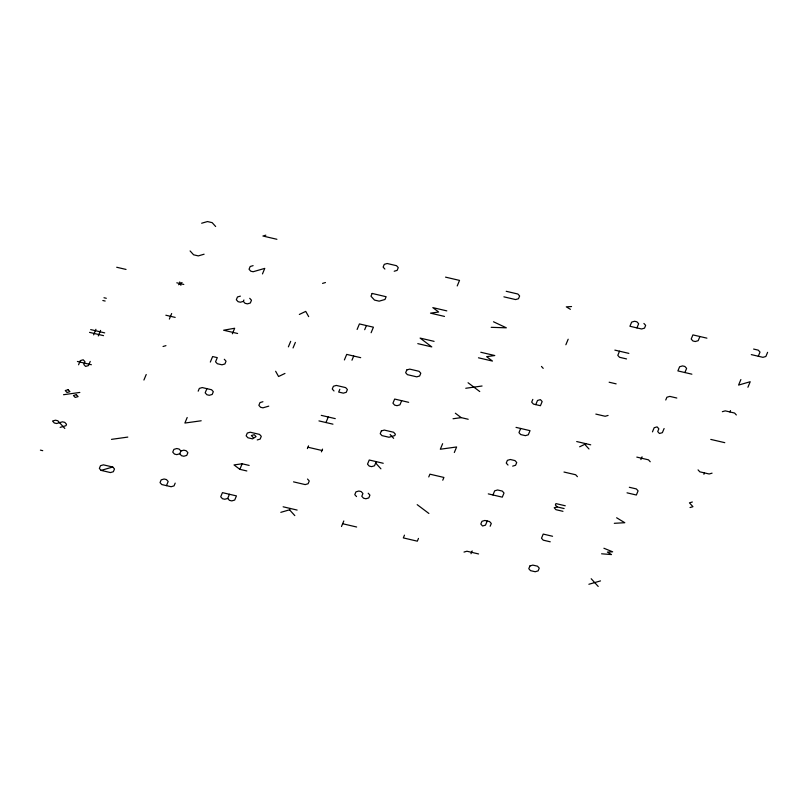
<?xml version="1.0" encoding="UTF-8"?>
<svg xmlns="http://www.w3.org/2000/svg" width="808" height="808" viewBox="0 0 808 808"><rect width="100%" height="100%" fill="white"/><g stroke="black" fill="none" stroke-linecap="round" stroke-linejoin="round"><path stroke-width="1.21" d="M78.568 364.782L80.305 360.62L83.214 359.782L84.971 361.711L83.82 364.479L85.577 366.418L88.486 365.57L90.223 361.418M93.617 334.845L95.93 329.3M98.293 335.936L100.596 330.391M143.915 380.033L146.228 374.498M169.347 319.079L171.66 313.534M187.193 417.504L184.881 423.049L201.192 420.776M198.172 391.183L199.334 388.416L202.242 387.567L211.575 389.749L213.332 391.678L212.181 394.456L209.262 395.294L206.929 394.748L205.171 392.819L206.909 388.658M210.312 362.085L212.625 356.55L217.291 357.641L215.554 361.792L217.312 363.721L221.978 364.812L224.897 363.974L226.048 361.206L224.291 359.267M166.448 485.638L168.185 481.487L166.428 479.558L164.095 479.013L161.186 479.851L160.024 482.618L161.782 484.548L171.114 486.729L174.033 485.891L175.184 483.123M179.74 453.773L180.901 451.005L183.81 450.167L186.143 450.712L187.9 452.642L186.749 455.409L183.83 456.247L181.497 455.712L179.74 453.773L176.831 454.621L174.498 454.076L172.74 452.147L173.902 449.369L176.811 448.531L179.144 449.076L180.901 451.005M240.39 296.132L237.481 296.97L236.32 299.748L238.077 301.677L240.41 302.222L243.329 301.384L243.905 299.99M232.361 333.785L234.673 328.25L223.604 330.219L237.613 333.492M262.469 273.922L264.782 268.377L253.126 271.74L250.793 271.195L249.036 269.266L250.197 266.499L253.106 265.65M288.375 346.864L290.688 341.329M227.704 498.425L229.462 500.354L231.795 500.899L234.704 500.061L236.441 495.9L222.442 492.638L220.705 496.789L222.463 498.718L224.796 499.263L227.704 498.425L229.442 494.264M246.844 470.963L239.845 469.327L242.158 463.792L249.157 465.418M293.041 347.955L295.354 342.41M307.394 448.612L308.555 445.844M344.39 359.944L346.703 354.399L360.701 357.671M357.106 329.462L359.419 323.927L373.417 327.19L371.104 332.734M280.81 512.343L289.547 509.818L290.123 508.434M325.957 422.534L328.27 416.999M339.835 389.284L338.673 392.062L343.339 393.153L346.258 392.304L347.41 389.537L345.652 387.608L336.32 385.426L333.411 386.264L332.25 389.042L334.007 390.971M351.965 360.196L353.702 356.035M364.681 329.714L366.418 325.553M321.402 451.884L322.554 449.107M341.491 526.513L343.804 520.968M376.235 461.641L374.498 465.802L371.589 466.64L369.256 466.095L367.499 464.166L369.236 460.005L383.234 463.277M401.667 400.687L399.93 404.838L397.021 405.677L394.688 405.131L392.93 403.202L394.668 399.051L408.666 402.323M457.217 285.941L459.53 280.396L445.531 277.134M404.475 535.138L403.323 537.906L417.322 541.178L418.483 538.401M428.755 476.942L429.917 474.175L443.915 477.447L442.764 480.215M442.632 443.693L440.32 449.238L456.631 446.965L454.318 452.51M492.951 494.971L494.678 490.82L497.597 489.981L502.263 491.072L504.02 493.001L502.283 497.152L488.284 493.88M520.695 428.472L518.958 432.634L520.716 434.563L525.382 435.653L528.291 434.805L530.028 430.654L516.029 427.381M532.825 399.384L531.674 402.152L533.432 404.081L540.431 405.717L542.168 401.556L540.411 399.627L537.502 400.465L535.765 404.626M471.003 553.712L472.165 550.935M487.214 520.998L485.477 525.16L482.568 525.998L480.81 524.069L481.962 521.301L484.881 520.453L489.547 521.544L491.304 523.473L490.143 526.25M565.863 344.753L568.175 339.219M619.524 351.207L617.787 355.358L619.544 357.288L626.543 358.924M636.926 327.897L638.663 323.745L636.906 321.816L634.573 321.271L631.664 322.109L629.927 326.26L641.592 328.987L644.511 328.149L645.663 325.382L643.905 323.452M640.895 459.58L642.047 456.813M652.46 431.866L654.187 427.715L657.106 426.876L658.853 428.806L657.702 431.573L659.459 433.502L662.368 432.664L664.105 428.513M665.752 400.011L666.903 397.233L669.822 396.395L676.821 398.031M684.891 372.549L686.628 368.387L684.871 366.458L682.538 365.913L679.619 366.751L677.892 370.912L691.89 374.185M699.92 336.522L698.183 340.683L695.274 341.521L692.941 340.976L691.183 339.047L692.921 334.896L706.919 338.158M740.885 379.538L738.573 385.083L750.218 381.719L747.905 387.254M703.909 474.296L704.485 472.902M729.917 411.949L730.503 410.565M758.288 356.237L760.025 352.076L758.268 350.147L753.601 349.056M767.6 352.328L765.863 356.479L762.954 357.328L751.288 354.601M178.558 284.739L182.042 282.507M299.334 314.453L305.737 311.393L308.676 316.635M284.971 373.437L278.568 376.508L275.639 371.256M579.639 446.794L586.042 443.733M201.657 223.23L207.474 221.554L212.151 222.644L215.655 226.503M265.822 235.178L262.913 236.017L276.912 239.289M204.101 254.207L198.273 255.894L193.607 254.803L190.092 250.945M322.544 283.386L325.452 282.548M394.203 271.236L397.122 270.387L398.273 267.62L396.516 265.691L387.184 263.509L384.275 264.347L383.113 267.125L384.871 269.054M163.034 346.491L165.953 345.652M60.135 427.371L65.963 425.695L66.539 424.311L64.781 422.372L62.448 421.826L56.631 423.513L54.298 422.968L52.54 421.039L55.449 420.2L57.782 420.746L64.812 428.462M262.923 401.738L260.014 402.576L258.853 405.353L260.61 407.283L262.943 407.828L268.771 406.141M101.101 470.387L112.746 467.024L114.504 468.953L113.352 471.721L110.433 472.569L101.101 470.387L99.344 468.458L100.505 465.681L103.414 464.842L112.746 467.024M257.227 439.936L260.146 439.098L261.297 436.33L259.54 434.401L250.207 432.219L247.298 433.058L246.137 435.825L247.894 437.764L252.561 438.855L256.055 436.623L254.298 434.694L251.379 435.532L253.136 437.461M608.091 415.433L605.182 416.272L595.839 414.09M512.666 466.125L515.575 465.287L516.736 462.519L514.979 460.59L510.313 459.5L507.394 460.338L506.242 463.105L508 465.044M722.342 411.696L725.251 410.858L734.583 413.039L736.34 414.969M564.115 508.555L557.116 506.919L554.207 507.757L555.965 509.686L562.964 511.323M712.07 473.155L709.151 473.993L699.819 471.821L698.062 469.882M464.004 552.076L466.913 551.228L478.589 553.955M692.345 502L689.436 502.839L692.951 506.697L690.032 507.545M588.87 584.265L600.526 580.901M63.519 394.718L79.84 392.446M465.751 388.274L482.063 386.002M111.484 439.36L127.795 437.088M453.036 418.756L461.186 417.625L468.196 419.261M242.158 463.792L233.997 464.923L239.845 469.327M571.559 306.555L566.307 306.848L570.398 309.323M614.302 523.311L624.796 522.715L616.615 517.766M491.183 327.321L506.343 327.816L493.496 321.776M601.586 553.793L611.505 554.581L607.414 552.106L612.656 551.813L603.899 548.248M506.212 291.294L517.878 294.021L519.635 295.95L518.484 298.728L515.565 299.566L503.899 296.839M446.814 310.878L432.815 307.616L438.663 312.019L430.502 313.151L444.501 316.423M614.858 350.116L628.856 353.379M116.695 267.256L126.038 269.438M434.098 341.36L420.099 338.087L431.785 346.905L417.786 343.632M480.78 352.258L494.779 355.53L486.618 356.661L492.466 361.065L478.467 357.803M609.141 382.224L616.14 383.861M176.8 282.81L183.8 284.446M103.98 297.738L106.313 298.283M710.777 439.411L724.786 442.673M102.828 300.505L105.161 301.051M165.842 315.221L175.174 317.392M576.7 441.552L590.709 444.824M90.688 329.593L104.687 332.866M636.805 457.106L648.471 459.833L650.228 461.762M89.526 332.371L103.535 335.643M321.271 415.363L335.269 418.635M563.984 472.034L575.66 474.75L577.417 476.69M629.331 487.285L636.34 488.921L638.088 490.85L636.361 495.011L627.028 492.829M77.396 361.459L91.395 364.731M318.958 420.907L332.957 424.17M565.277 505.778L555.934 503.596L555.359 504.99L557.116 506.919M307.969 447.228L321.978 450.5M552.561 536.26L543.218 534.078L541.491 538.239L543.249 540.168L550.248 541.804M293.526 481.861L305.192 484.588L308.101 483.75L309.262 480.972L307.505 479.043M40.4 450.127L42.733 450.672M283.123 506.798L297.122 510.07M342.642 523.736L356.651 527.008M468.064 382.739L479.75 391.547M455.348 413.221L461.186 417.625M417.191 504.657L428.886 513.464M541.461 366.428L543.208 368.357M585.457 445.117L588.971 448.975M591.183 578.73L598.213 586.446M390.123 434.482L393.637 438.34M249.722 298.314L251.48 300.243L250.328 303.01L247.42 303.859L245.077 303.313L243.329 301.384M375.659 463.024L380.921 468.822M368.185 493.213L369.943 495.142L368.781 497.91L365.873 498.758L363.539 498.213L361.782 496.284L362.944 493.506L361.186 491.577L358.853 491.032L355.934 491.87L354.783 494.647L356.54 496.577M289.547 509.818L294.809 515.615M179.709 281.962L180.891 285.285M372.135 293.445L370.973 296.213L374.488 300.071L379.154 301.162L384.982 299.485L386.133 296.718L372.135 293.445M381.366 430.916L380.214 433.684L381.972 435.613L388.971 437.249L394.799 435.573L395.375 434.179L393.617 432.25L384.285 430.078L381.366 430.916M406.808 369.953L405.646 372.73L407.404 374.659L416.736 376.841L419.655 375.993L420.806 373.225L419.049 371.296L409.717 369.115L406.808 369.953M529.927 565.943L528.775 568.711L530.533 570.65L535.199 571.731L538.108 570.892L539.259 568.125L537.512 566.196L532.836 565.105L529.927 565.943M68.165 389.719L65.256 390.557L67.013 392.486L69.922 391.648L68.165 389.719M76.346 394.668L73.437 395.506L75.195 397.435L78.103 396.597L76.346 394.668"/></g></svg>
